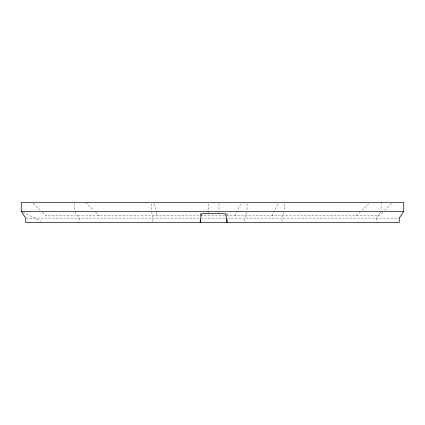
<?xml version="1.0" encoding="UTF-8"?>
<svg xmlns="http://www.w3.org/2000/svg" width="425" height="425" viewBox="0 0 425 425"><rect width="100%" height="100%" fill="white"/><g stroke="black" fill="none" stroke-linecap="round" stroke-linejoin="round"><path stroke-width="0.32" stroke-dasharray="2.12 1.59" d="M246.835 211.99L244.816 218.094L244.816 222.567M284.038 211.99L282.014 218.094L282.014 221.287M234.797 215.857L240.895 203.602M271.995 215.857L278.093 203.602M380.726 211.9L376.592 218.094L376.592 222.567M356.463 215.857L360.166 212.155M362.015 210.301L369.883 202.433M382.845 212.155L379.142 215.857L45.857 215.857L42.155 212.155M384.699 210.301L391.643 203.357M200.653 213.621L200.196 213.621L200.196 216.846M226.583 213.621L227.04 213.621L227.04 216.846M26.382 218.094L226.907 218.094M227.572 218.094L399.277 218.094M23.014 212.266L41.262 221.388M85.808 202.433L93.675 210.301M95.524 212.155L99.227 215.857M33.357 203.357L40.301 210.301M74.965 211.9L79.093 218.094L79.093 222.567M154.408 203.713L156.113 211.379M156.257 212.022L157.107 215.857M151.73 211.99L152.633 218.094L152.633 222.567M381.071 202.433L381.071 210.104M284.24 203.713L284.24 210.104M247.042 203.713L247.042 210.104M226.982 213.621L226.982 216.814M218.987 203.75L218.987 212.962M208.25 203.75L208.25 213.621M200.255 213.621L200.255 216.814M151.64 203.713L151.64 210.104M74.619 203.713L74.619 210.104"/><path stroke-width="0.64" d="M403.75 211.379L399.277 218.094L399.277 222.567L25.723 222.567L25.723 218.094L21.25 211.379L21.25 202.433L403.75 202.433L403.75 211.379L21.25 211.379M226.982 219.369L226.982 222.567L226.583 217.664L225.239 213.621L201.997 213.621L200.653 217.664L200.255 222.567L200.255 220.012"/></g></svg>
